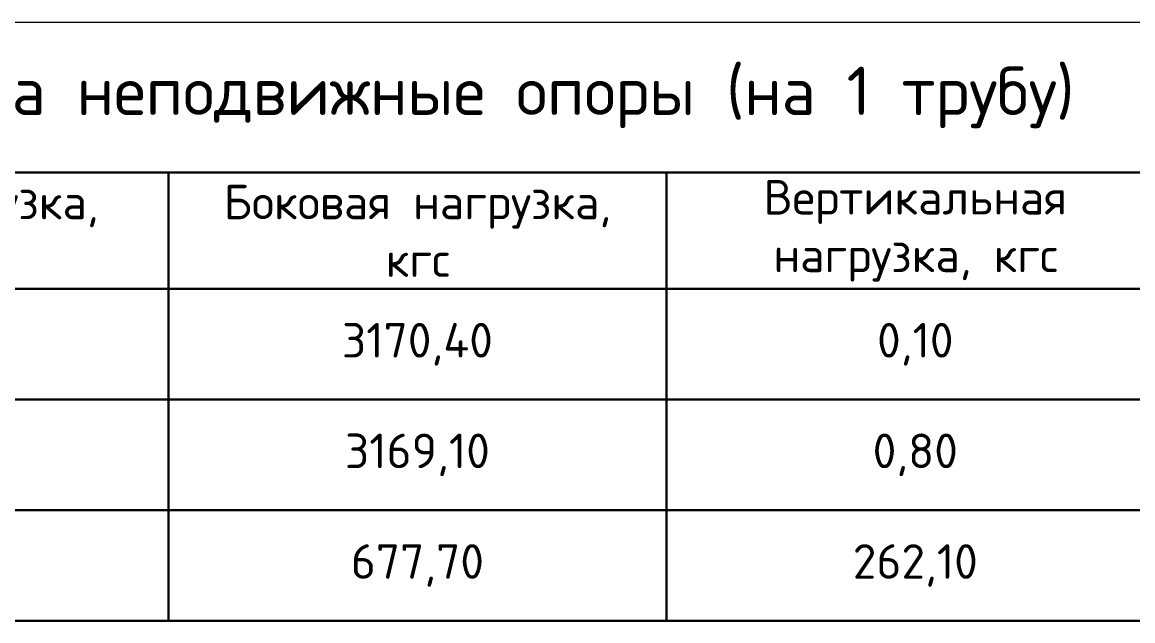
# Model space of a CAD drawing. Header units: metres. Extents: x 1981 to 7362, y 1229 to 3678.
# Drawn here: x 3310.6 to 3390.9, y 2392.4 to 2435.7 of the extents above; entities that cross this region are included whole.
import ezdxf

# ---------------------------------------------------------------- set-up
doc = ezdxf.new("R2010")
doc.units = ezdxf.units.M
doc.styles.add('-ISOCPEUR-', font='isocpeur.ttf')
doc.styles.get("Standard").update_dxf_attribs({"font": 'GOST Common.ttf'})

# ---------------------------------------------------------------- blocks, each defined once
blk = doc.blocks.new('*T67')
at = {"lineweight": 30, "transparency": 16777216}
for p, q in [((0, -10.878), (185, -10.878)), ((0, -10.878), (0, -43.295)), ((41.844, -10.878), (41.844, -43.295)), ((77.844, -10.878), (77.844, -43.295)), ((113.844, -10.878), (113.844, -43.295)), ((149.844, -10.878), (149.844, -43.295)), ((185, -10.878), (185, -43.295)), ((0, -19.295), (185, -19.295)), ((0, -27.295), (185, -27.295)), ((0, -35.295), (185, -35.295)), ((0, -43.295), (185, -43.295))]:
    blk.add_line(p, q, dxfattribs=at)
at = {"layer": 'Defpoints', "color": 8, "linetype": 'ByBlock', "lineweight": 0, "transparency": 16777216}
for p, q in [((0, 0), (185, 0)), ((0, 0), (0, -10.878)), ((185, 0), (185, -10.878))]:
    blk.add_line(p, q, dxfattribs=at)
at = {"color": 0, "transparency": 16777216, "attachment_point": 5, "style": '-ISOCPEUR-'}
for s, insert, char_height, width in [('Нагрузки на неподвижные опоры (на 1 трубу)', (92.5, -5.439), 3.5, 175.5757), ('Наименование неподвижной опоры', (20.922, -15.086), 2.5, 32.41958), ('Осевая нагрузка, кгс', (59.844, -15.086), 2.5, 29.02521), ('Боковая нагрузка, кгс', (95.844, -15.086), 2.5, 28.3576), ('Вертикальная нагрузка, кгс', (131.844, -15.086), 2.5, 31.13131), ('Примечание', (167.422, -15.086), 2.5, 26.30898), ('Н1', (20.922, -23.295), 2.5, 32.41958), ('4473,80', (59.844, -23.295), 2.5, 29.02521), ('3170,40', (95.844, -23.295), 2.5, 28.3576), ('0,10', (131.844, -23.295), 2.5, 31.13131), ('Н2', (20.922, -31.295), 2.5, 32.41958), ('17018,00', (59.844, -31.295), 2.5, 29.02521), ('3169,10', (95.844, -31.295), 2.5, 28.3576), ('0,80', (131.844, -31.295), 2.5, 28.35782), ('Н3', (20.922, -39.295), 2.5, 32.41958), ('11033,10', (59.844, -39.295), 2.5, 29.02521), ('677,70', (95.844, -39.295), 2.5, 28.3576), ('262,10', (131.844, -39.295), 2.5, 31.13131)]:
    blk.add_mtext(s, dxfattribs=dict(at, insert=insert, char_height=char_height, width=width))
at = {"color": 0, "transparency": 16777216, "insert": (167.422, -23.295), "char_height": 2.5, "width": 26.30898, "attachment_point": 5}
blk.add_mtext('рекомендация', dxfattribs=at)

msp = doc.modelspace()

# ---------------------------------------------------------------- block references
msp.add_blockref('*T67', (3243.291, 2435.696))

doc.saveas('drawing.dxf')
